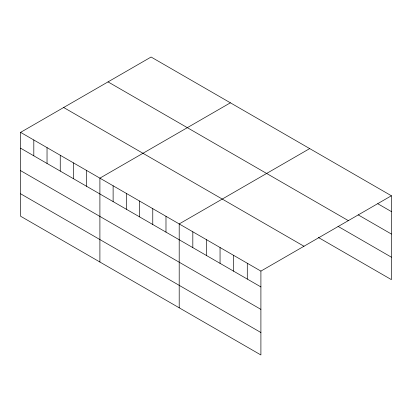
<?xml version="1.0" encoding="UTF-8"?>
<svg xmlns="http://www.w3.org/2000/svg" width="412" height="412" viewBox="0 0 412 412"><rect width="100%" height="100%" fill="white"/><g stroke="black" fill="none" stroke-linecap="round" stroke-linejoin="round"><path stroke-width="0.62" d="M20.6 132.365L260.904 271.106L260.904 354.974L20.6 216.233L20.6 132.365L151.096 57.026L391.4 195.767L391.4 279.635L318.409 237.492M230.396 102.809L99.9 178.149L99.9 262.017M309.695 148.593L179.199 223.932L179.199 307.805M260.904 271.106L391.4 195.767M377.783 203.729L391.4 211.588M358.172 214.858L391.4 234.042M108.032 81.89L348.336 220.626M338.02 226.358L391.4 257.181M63.664 107.501L303.968 246.242M20.6 148.191L260.904 286.927M20.6 170.645L260.904 309.381M20.6 193.779L260.904 332.52M247.288 263.242L247.288 279.068M233.671 255.383L233.671 271.204M220.054 247.519L220.054 263.345M206.438 239.655L206.438 255.481M192.821 231.796L192.821 247.617M165.984 216.305L165.984 232.126M152.77 208.673L152.77 224.494M139.55 201.041L139.55 216.867M126.335 193.413L126.335 209.234M113.12 185.781L113.12 201.602M86.685 170.522L86.685 186.342M73.465 162.889L73.465 178.71M60.25 155.257L60.25 171.083M47.035 147.625L47.035 163.451M33.815 139.998L33.815 155.818"/></g></svg>
